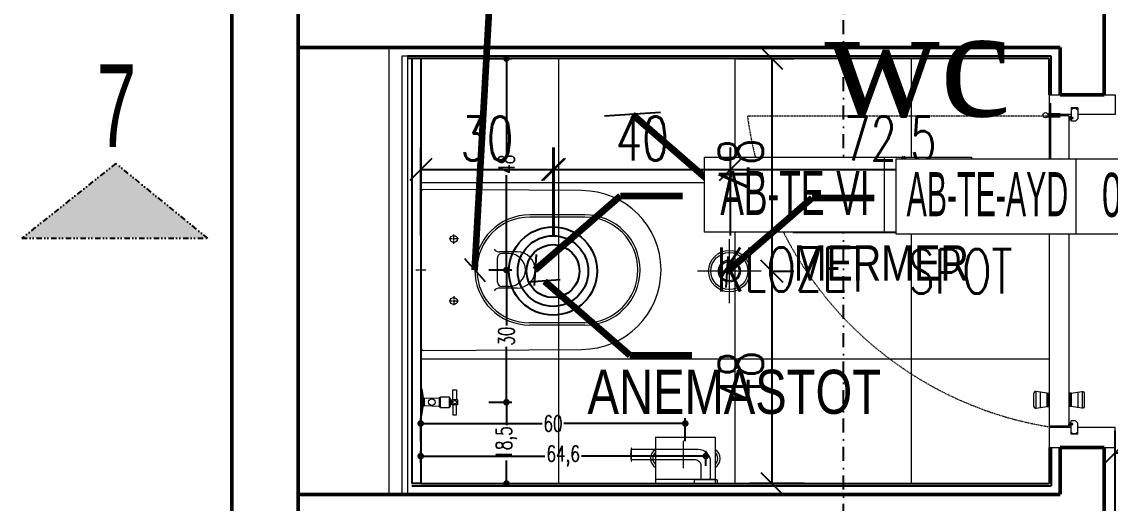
# Model space of a CAD drawing. Header units: millimetres. Extents: x 26282 to 30760, y 1404 to 4574.
# Drawn here: x 28034.7 to 28281.5, y 2041.2 to 2150.4 of the extents above; entities that cross this region are included whole.
import ezdxf
from ezdxf.enums import TextEntityAlignment as Align

# ---------------------------------------------------------------- set-up
doc = ezdxf.new("R2010")
doc.units = ezdxf.units.MM
doc.header["$LTSCALE"] = 0.25
doc.set_wipeout_variables(frame=1)
doc.header["$PDMODE"] = 3
for name, pattern in [('ACAD_ISO03W100', [30, 12, -18]), ('AM_DIN_G_W050', [13.75, 9.75, -1.5, 1, -1.5]), ('DASHDOT', [25.4, 12.7, -6.35, 0, -6.35]), ('DIVIDE', [1.25, 0.5, -0.25, 0, -0.25, 0, -0.25]), ('HIDDEN', [0.375, 0.25, -0.125])]:
    doc.linetypes.add(name, pattern=pattern)
for name, color, linetype, lineweight in [('AB-DUV', 4, 'Continuous', 50), ('AB-MERDarka', 8, 'ACAD_ISO03W100', 20), ('BB-OLCUic', 1, 'Continuous', 20), ('DIM-INT (3RDF)', 22, 'Continuous', 15), ('DUVAR', 22, 'Continuous', 50), ('GYPSIUM BOARD (3RDF)', 97, 'Continuous', 20), ('LIGHTING FIXTURE (3RDF)', 20, 'Continuous', 15), ('MERMER GOR (3RDF)', 123, 'Continuous', 13), ('METAL PROFILE (3RDF)', 251, 'Continuous', 18), ('MIDG0', 180, 'Continuous', 20), ('MIDG1', 181, 'Continuous', 20), ('MIDG4', 161, 'HIDDEN', 20), ('MISI0', 20, 'Continuous', 20), ('SANITARY (3RDF)', 153, 'Continuous', 20), ('SANITARY-ACCESSORIES(3RDF)', 2, 'Continuous', 9), ('SECTION LINE (3RDF)', 40, 'DIVIDE', 25), ('TEXT-LOC-CODE-CEILING(3RDF)', 125, 'Continuous', 15), ('TEXT-LOC-CODE-KEY(3RDF)', 125, 'Continuous', 15), ('WIPEOUT-KEY-2(3RDF)', 9, 'Continuous', 5)]:
    doc.layers.add(name, color=color, linetype=linetype, lineweight=lineweight)
for name, color, linetype in [('ACCESSORIES (3RDF)', 2, 'Continuous'), ('BOYA (3RDF)', 151, 'Continuous'), ('DIM_RCP (3RDF)', 1, 'Continuous'), ('ID-MLZKOT', 1, 'Continuous'), ('KOD DÖŞEME (3RDF)', 1, 'Continuous'), ('MECH_HAVALANDIRMA (3RDF)', 5, 'Continuous'), ('MERMER (3RDF)', 13, 'Continuous'), ('SIVA (3RDF)', 181, 'Continuous'), ('YAZI ZEMİN DÖŞEME (3RDF)', 62, 'Continuous')]:
    doc.layers.add(name, color=color, linetype=linetype)
doc.styles.add('1-1-dim100', font='swissc.ttf', dxfattribs={"width": 0.75, "height": 25})
doc.styles.add('dim', font='simplex.shx', dxfattribs={"width": 0.7})
doc.styles.add('DIMTEXT', font='simplex.shx', dxfattribs={"width": 0.7})
doc.styles.add('DR-ölçü', font='GOTHIC.TTF', dxfattribs={"width": 0.8})
doc.styles.add('K-20', font='simplex.shx', dxfattribs={"width": 0.7})
doc.styles.add('OLCU', font='ARIALN.TTF', dxfattribs={"width": 0.7})
doc.styles.get("Standard").update_dxf_attribs({"font": 'arial.ttf'})
doc.styles.add('STYLE1', font='cityb___.ttf', dxfattribs={"width": 0.7, "height": 3.75})
doc.styles.add('text2', font='arial.ttf', dxfattribs={"width": 0.8})
doc.dimstyles.new('(YP-ZC)D50', dxfattribs={"dimtxt": 10, "dimasz": 5, "dimexe": 5, "dimexo": 0, "dimgap": 2, "dimtad": 1, "dimdec": 1, "dimrnd": 0.5, "dimzin": 9, "dimdsep": 46, "dimtxsty": 'DIMTEXT', "dimblk": 'OBLIQUE', "dimcen": 0.09, "dimclrd": 256, "dimclre": 256, "dimclrt": 256, "dimadec": 0, "dimazin": 0, "dimtfac": 1, "dimtdec": 1, "dimtix": 1, "dimtmove": 2, "dimatfit": 3, "dimldrblk": 'OBLIQUE', "dimfxl": 15, "dimfxlon": 1, "dimtolj": 1, "dimtzin": 0, "dimlwd": -1, "dimlwe": -1, "dimarcsym": 0})
doc.dimstyles.new('1_20', dxfattribs={"dimtxt": 3.6, "dimasz": 1.5, "dimexe": 1.2, "dimexo": 4, "dimgap": 0.4, "dimtad": 0, "dimdec": 1, "dimzin": 11, "dimtxsty": 'dim', "dimblk": 'DOT', "dimcen": 0.6, "dimdle": 1.25, "dimclrt": 2, "dimadec": 0, "dimazin": 0, "dimtfac": 1.25, "dimtdec": 1, "dimtix": 1, "dimtofl": 0, "dimtmove": 1, "dimatfit": 3, "dimldrblk": 'DOT', "dimfxl": 4, "dimfxlon": 1, "dimtolj": 1, "dimtzin": 0, "dimarcsym": 0})
doc.dimstyles.new('STANDARD20', dxfattribs={"dimtxt": 4, "dimasz": 2.5, "dimexe": 2.5, "dimexo": 0.1, "dimgap": 1, "dimtad": 1, "dimdec": 1, "dimdsep": 46, "dimtxsty": 'K-20', "dimblk1": 'OBLIQUE', "dimblk2": 'OBLIQUE', "dimsah": 1, "dimcen": 4.5, "dimdle": 2.5, "dimclrt": 256, "dimadec": 0, "dimazin": 0, "dimtfac": 1, "dimtdec": 1, "dimtix": 1, "dimtmove": 2, "dimatfit": 3, "dimldrblk": 'OBLIQUE', "dimfxl": 1, "dimtolj": 1, "dimarcsym": 0})

# ---------------------------------------------------------------- blocks, each defined once
blk = doc.blocks.new('A$C7D3635DC')
at = {"linetype": 'Continuous', "lineweight": 0}
for p, q in [((-0.23, 3.01), (-0.51, 1.03)), ((-0.23, 3.01), (-0.23, -2.95)), ((0.04, 3.28), (0.04, -3.22)), ((-7.06, 0.43), (-6.76, 0.43)), ((-6.41, -1.22), (-6.41, 1.28)), ((-6.41, 1.28), (-4.41, 1.28)), ((-4.41, 1.28), (-4.41, -1.22)), ((-7.06, -0.37), (-6.76, -0.37)), ((-4.41, -1.22), (-6.41, -1.22)), ((-0.23, -2.95), (-0.51, -0.97))]:
    blk.add_line(p, q, dxfattribs=at)
for p, q in [((-6.76, 0.55), (-6.76, -0.48)), ((-6.69, 0.8), (-6.41, 1.28)), ((-4.21, 1.08), (-4.41, 1.28)), ((-4.21, 1.08), (-4.21, -1.02)), ((-4.21, 0.99), (-0.71, 0.88)), ((-6.69, -0.74), (-6.41, -1.22)), ((-4.21, -1.02), (-4.41, -1.22)), ((-4.21, -0.93), (-0.71, -0.82))]:
    blk.add_line(p, q)
at = {"linetype": 'Continuous', "lineweight": 0, "flags": 128}
for points in [[(-7.26, 0.63), (-7.26, 2.88), (-8.06, 2.88), (-8.06, 0.63)], [(-7.26, -0.57), (-7.26, -2.82), (-8.06, -2.82), (-8.06, -0.57)]]:
    blk.add_lwpolyline(points, dxfattribs=at)
at = {"linetype": 'Continuous', "lineweight": 0}
blk.add_lwpolyline([(-7.08, -0.57), (-8.24, -0.57, -0.414214), (-8.26, -0.55), (-8.26, 0.61, -0.414214), (-8.24, 0.63), (-7.08, 0.63, -0.414214), (-7.06, 0.61), (-7.06, -0.55, -0.414214)], format="xyb", close=True, dxfattribs=at)
blk.add_lwpolyline([(-0.51, 1.03), (-0.51, -0.97), (-0.71, -0.82), (-0.71, 0.88)], close=True, dxfattribs=at)
blk.add_circle((-7.66, 0.03), 0.4, dxfattribs=at)
at = {"ltscale": 0.5}
blk.add_circle((-2.46, 0.03), 0.75, dxfattribs=at)
at = {"linetype": 'Continuous', "lineweight": 0}
for centre, radius, start, end in [((0.04, 3.01), 0.271, 90, 180), ((-7.66, 0.03), 0.65, 157.3801, 202.6199), ((0.04, -2.95), 0.271, 180, 270)]:
    blk.add_arc(centre, radius, start, end, dxfattribs=at)
for centre, start, end in [((-6.26, 0.55), 149.6579, 180), ((-6.26, -0.48), 180, 210.3421)]:
    blk.add_arc(centre, 0.5, start, end)
blk = doc.blocks.new('A$C6489152C')
at = {"layer": 'BB-OLCUic'}
blk.add_line((15.61, 70.8), (16.61, 70.8), dxfattribs=at)
at = {"layer": 'MIDG0'}
for p, q in [((0, 85.9), (4.5, 85.9)), ((0, 70.9), (0, 85.9)), ((4.5, 85.9), (4.5, 77.4)), ((3, 77.4), (3, 75.9)), ((3, 77.4), (4.5, 77.4)), ((3.5, 77.4), (3.1, 77)), ((3.1, 77), (3.1, 76.3)), ((4.5, 77.4), (5.5, 77.4)), ((6, 76.9), (5.5, 77.4)), ((6, 76.9), (6, 75.9)), ((3, 75.9), (5.18, 75.9)), ((3.5, 75.9), (3.1, 76.3)), ((4.5, 75.9), (4.5, 70.9)), ((4.8, 75.4), (75.2, 75.4)), ((4.8, 75.4), (4.8, 70.9)), ((5.18, 75.9), (5.18, 76.3)), ((5.18, 76.3), (5.42, 76.3)), ((5.42, 75.9), (5.42, 76.3)), ((5.42, 75.9), (6, 75.9)), ((4.25, 70.55), (4.25, 73.39)), ((5.05, 70.55), (5.05, 73.39)), ((0, 70.9), (4.5, 70.9)), ((4.8, 70.9), (75.2, 70.9))]:
    blk.add_line(p, q, dxfattribs=at)
for points in [[(75.5, 85.9), (75.5, 77.4)], [(75.5, 70.9), (80, 70.9), (80, 85.9), (75.5, 85.9)], [(74, 76.9), (74.5, 77.4)], [(74, 76.9), (74, 75.9)], [(75.5, 77.4), (74.5, 77.4)], [(77, 77.4), (75.5, 77.4)], [(76.5, 77.4), (76.9, 77)], [(76.9, 77), (76.9, 76.3)], [(77, 77.4), (77, 75.9)], [(74.58, 75.9), (74, 75.9)], [(74.82, 76.3), (74.58, 76.3)], [(74.58, 75.9), (74.58, 76.3)], [(74.82, 75.9), (74.82, 76.3)], [(77, 75.9), (74.82, 75.9)], [(75.2, 75.4), (75.2, 70.9)], [(75.5, 75.9), (75.5, 70.9)], [(76.5, 75.9), (76.9, 76.3)]]:
    blk.add_lwpolyline(points, dxfattribs=at)
blk.add_circle((4.65, 70.1), 0.6, dxfattribs=at)
at = {"layer": 'MIDG1'}
for p, q in [((67.29, 78.4), (71.11, 78.4)), ((67.45, 77.4), (70.95, 77.4)), ((67.29, 67.9), (71.11, 67.9)), ((67.45, 68.9), (70.95, 68.9))]:
    blk.add_line(p, q, dxfattribs=at)
for points in [[(67.7, 75.9), (67.3, 78.32, -0.463455), (67.79, 78.9), (70.61, 78.9, -0.463455), (71.1, 78.32), (70.7, 75.9)], [(67.7, 70.4), (67.3, 67.98, 0.463455), (67.79, 67.4), (70.61, 67.4, 0.463455), (71.1, 67.98), (70.7, 70.4)]]:
    blk.add_lwpolyline(points, format="xyb", dxfattribs=at)
for points in [[(67.7, 75.92), (67.7, 75.4)], [(67.7, 75.9), (70.7, 75.9)], [(67.7, 75.65), (70.7, 75.65)], [(70.7, 75.9), (70.7, 75.4)], [(67.7, 70.38), (67.7, 70.9)], [(67.7, 70.65), (70.7, 70.65)], [(67.7, 70.4), (70.7, 70.4)], [(70.7, 70.4), (70.7, 70.9)]]:
    blk.add_lwpolyline(points, dxfattribs=at)
at = {"layer": 'MIDG4'}
blk.add_line((4.9, 70.9), (4.9, 2.5), dxfattribs=at)
blk.add_arc((-6.04, 84.2), 82.43, 277.632, 350.7169, dxfattribs=at)
at = {"layer": 'MISI0', "lineweight": 0}
for points in [[(74.58, 75.9, 0.196443), (74.35, 75.8, 0.427853), (74.38, 75.5, 0.173513), (74.7, 75.4)], [(74.58, 75.8, 0.194629), (74.43, 75.73, 0.419329), (74.44, 75.58, 0.172147), (74.7, 75.5, 0.172147)], [(74.82, 75.9, -0.196443), (75.05, 75.8, -0.427853), (75.02, 75.5, -0.173513), (74.7, 75.4)], [(74.82, 75.8, -0.194629), (74.97, 75.73, -0.419329), (74.96, 75.58, -0.172147), (74.7, 75.5, -0.172147)]]:
    blk.add_lwpolyline(points, format="xyb", dxfattribs=at)
for centre, radius, start, end in [((5.11, 75.66), 0.207, 138.2426, 230.8978), ((5.19, 75.57), 0.328, 92.087, 136.5424), ((5.28, 75.9), 0.501, 233.0943, 272.4685), ((5.11, 75.66), 0.107, 138.981, 229.9797), ((5.19, 75.57), 0.228, 92.087, 136.142), ((5.28, 75.9), 0.401, 233.3982, 272.4685), ((5.31, 76.17), 0.126, 93.2014, 210.494), ((5.08, 76.01), 0.15, 310.3538, 39.634), ((5.19, 75.96), 0.161, 268.7431, 314.5014), ((5.29, 76.17), 0.126, 329.506, 86.7986), ((5.41, 75.96), 0.161, 225.4986, 271.2569), ((5.32, 75.9), 0.401, 267.5315, 306.6018), ((5.32, 75.9), 0.501, 267.5315, 306.9057), ((5.52, 76.01), 0.15, 140.366, 229.6462), ((5.41, 75.57), 0.328, 43.4576, 87.913), ((5.41, 75.57), 0.228, 43.858, 87.913), ((5.49, 75.66), 0.107, 310.0203, 41.019), ((5.49, 75.66), 0.207, 309.1022, 41.7574), ((74.71, 76.17), 0.126, 93.2014, 210.494), ((74.48, 76.01), 0.15, 310.3538, 39.634), ((74.59, 75.96), 0.161, 268.7431, 314.5014), ((74.69, 76.17), 0.126, 329.506, 86.7986), ((74.81, 75.96), 0.161, 225.4986, 271.2569), ((74.92, 76.01), 0.15, 140.366, 229.6462)]:
    blk.add_arc(centre, radius, start, end, dxfattribs=at)
blk = doc.blocks.new('A$C617922C0')
for p, q in [((252.5, 307.5), (377.5, 307.5)), ((252.5, 302.5), (379.4, 302.5)), ((406.6, 223.5), (446, 223.5)), ((424.9, 219.8), (440.7, 219.8)), ((450.7, 209.8), (450.7, 155.2)), ((406.6, 141.5), (446, 141.5)), ((424.9, 145.2), (440.7, 145.2)), ((252.5, 62.5), (377.5, 62.5)), ((252.5, 57.5), (377.5, 57.5))]:
    blk.add_line(p, q)
at = {"color": 4, "linetype": 'AM_DIN_G_W050', "ltscale": 2}
for p, q in [((539.7, 252.9), (560.2, 252.9)), ((550, 242), (550, 263)), ((635.8, 182.5), (611.6, 182.5)), ((539.7, 112.1), (560.2, 112.1)), ((550, 123), (550, 102))]:
    blk.add_line(p, q, dxfattribs=at)
blk.add_lwpolyline([(625, 358, 0.417563), (617.9, 365), (260, 362.5, 1), (260, 2.5), (618, 0, 0.413735), (625, 7)], format="xyb", close=True)
for centre in [(550, 252.9), (550, 112.1)]:
    blk.add_circle(centre, 8)
for centre, radius, start, end in [((252.5, 182.5), 125, 90, 270), ((252.5, 182.5), 120, 90, 270), ((377.5, 182.5), 125, 270, 90), ((377.5, 182.5), 120, 270, 90), ((406.6, 182.5), 41, 90, 270), ((446.6, 238.7), 15.2, 267.834, 323.1232), ((424.9, 182.5), 37.3, 90, 270), ((440.7, 209.8), 10, 0, 90), ((440.7, 155.2), 10, 270, 0), ((446.6, 126.3), 15.2, 36.8768, 92.166)]:
    blk.add_arc(centre, radius, start, end)
blk = doc.blocks.new('ph 03')
for points in [[(-94781.6, -28253.3), (-94781.6, -28148.3)], [(-94646.6, -28148.3), (-94781.6, -28148.3)], [(-94646.6, -28158.3), (-94781.6, -28158.3)], [(-94646.6, -28253.3), (-94646.6, -28148.3)], [(-94646.6, -28253.3), (-94781.6, -28253.3)]]:
    blk.add_lwpolyline(points)
at = {"linetype": 'Continuous', "lineweight": 0}
for centre, radius, start, end in [((-94769.7, -28205.4), 23.6, 120.2427, 239.7573), ((-94658.5, -28205.4), 23.6, 300.2561, 59.7439), ((-94769.7, -28205.4), 18.2, 130.8416, 229.1584), ((-94658.5, -28205.4), 18.2, 310.8615, 49.1385)]:
    blk.add_arc(centre, radius, start, end, dxfattribs=at)
blk = doc.blocks.new('sph 03')
for points in [[(-94773.5, -27740.5), (-94631.3, -27740.5, 0.414214), (-94616.3, -27725.5), (-94616.3, -27693.8)], [(-94594.2, -27693.8), (-94594.2, -27734.6, -0.414214), (-94622.2, -27762.6), (-94773.5, -27762.6)], [(-94773.5, -27736.2), (-94773.5, -27766.1), (-94774.7, -27766.1, -0.070875), (-94774.7, -27736.2), (-94773.5, -27736.2)]]:
    blk.add_lwpolyline(points, format="xyb")
for points in [[(-94579.2, -27685.4), (-94631.2, -27685.4)], [(-94631.2, -27693.8), (-94631.2, -27685.4)], [(-94579.2, -27693.8), (-94631.2, -27693.8)], [(-94579.2, -27693.8), (-94579.2, -27685.4)]]:
    blk.add_lwpolyline(points)
blk.add_lwpolyline([(-94656.4, -27721.4), (-94655.4, -27721.4), (-94655.4, -27781.5), (-94656.4, -27781.5)], close=True)
blk = doc.blocks.new('A$C3B473FF6')
at = {"layer": 'SANITARY-ACCESSORIES(3RDF)', "rotation": 180}
for name, p, xscale, yscale, zscale in [('ph 03', (-9459.11, -2814.83, 0), 0.1000000000000618, 0.1000000000000618, 0.1000000000000618), ('sph 03', (9477.47, -2768.54, 0), -0.1000000000000619, 0.1000000000000619, 0.1000000000000619)]:
    blk.add_blockref(name, p, dxfattribs=dict(at, xscale=xscale, yscale=yscale, zscale=zscale))
blk = doc.blocks.new('_Dot')
at = {"color": 0, "linetype": 'ByBlock', "lineweight": -2}
blk.add_line((-0.5, 0), (-1, 0), dxfattribs=at)
at = {"color": 0, "linetype": 'ByBlock', "const_width": 0.5}
blk.add_lwpolyline([(-0.25, 0, 1), (0.25, 0, 1)], format="xyb", close=True, dxfattribs=at)
blk = doc.blocks.new('*D178')
at = {"layer": 'Defpoints', "color": 0, "ltscale": 0.25, "transparency": 16777216}
for p in [(28125.17, 2064.13), (28125.17, 2045.68), (28144.6, 2045.68)]:
    blk.add_point(p, dxfattribs=at)
at = {"layer": 'DIM-INT (3RDF)', "color": 0, "lineweight": -2, "ltscale": 0.25, "transparency": 16777216}
for p, q in [((28140.6, 2064.13), (28145.8, 2064.13)), ((28144.6, 2062.63), (28144.6, 2058.9)), ((28144.6, 2047.18), (28144.6, 2050.9)), ((28140.6, 2045.68), (28145.8, 2045.68))]:
    blk.add_line(p, q, dxfattribs=at)
at = {"layer": 'DIM-INT (3RDF)', "color": 0, "lineweight": -2, "ltscale": 0.25, "transparency": 16777216, "xscale": 1.5, "yscale": 1.5, "zscale": 1.5}
for p, rotation in [((28144.6, 2064.13), 90), ((28144.6, 2045.68), 270)]:
    blk.add_blockref('_Dot', p, dxfattribs=dict(at, rotation=rotation))
at = {"layer": 'DIM-INT (3RDF)', "color": 2, "ltscale": 0.25, "transparency": 16777216, "insert": (28144.6, 2054.9), "char_height": 3.6, "attachment_point": 5, "rotation": 90, "style": 'dim'}
blk.add_mtext('\\A1;18,5', dxfattribs=at)
blk = doc.blocks.new('*D179')
at = {"layer": 'Defpoints', "color": 0, "ltscale": 0.25, "transparency": 16777216}
for p in [(28125.17, 2094.13), (28144.6, 2094.13), (28135.82, 2064.13)]:
    blk.add_point(p, dxfattribs=at)
at = {"layer": 'DIM-INT (3RDF)', "color": 0, "lineweight": -2, "ltscale": 0.25, "transparency": 16777216}
for p, q in [((28140.6, 2094.13), (28145.8, 2094.13)), ((28144.6, 2092.63), (28144.6, 2081.57)), ((28144.6, 2065.63), (28144.6, 2076.69)), ((28140.6, 2064.13), (28145.8, 2064.13))]:
    blk.add_line(p, q, dxfattribs=at)
at = {"layer": 'DIM-INT (3RDF)', "color": 0, "lineweight": -2, "ltscale": 0.25, "transparency": 16777216, "xscale": 1.5, "yscale": 1.5, "zscale": 1.5}
for p, rotation in [((28144.6, 2094.13), 90), ((28144.6, 2064.13), 270)]:
    blk.add_blockref('_Dot', p, dxfattribs=dict(at, rotation=rotation))
at = {"layer": 'DIM-INT (3RDF)', "color": 2, "ltscale": 0.25, "transparency": 16777216, "insert": (28144.6, 2079.13), "char_height": 3.6, "attachment_point": 5, "rotation": 90, "style": 'dim'}
blk.add_mtext('\\A1;30', dxfattribs=at)
blk = doc.blocks.new('*D180')
at = {"layer": 'Defpoints', "color": 0, "ltscale": 0.25, "transparency": 16777216}
for p in [(28125.17, 2142.09), (28144.6, 2142.09), (28125.17, 2094.13)]:
    blk.add_point(p, dxfattribs=at)
at = {"layer": 'DIM-INT (3RDF)', "color": 0, "lineweight": -2, "ltscale": 0.25, "transparency": 16777216}
for p, q in [((28140.6, 2142.09), (28145.8, 2142.09)), ((28144.6, 2140.59), (28144.6, 2120.55)), ((28144.6, 2095.63), (28144.6, 2115.67)), ((28140.6, 2094.13), (28145.8, 2094.13))]:
    blk.add_line(p, q, dxfattribs=at)
at = {"layer": 'DIM-INT (3RDF)', "color": 0, "lineweight": -2, "ltscale": 0.25, "transparency": 16777216, "xscale": 1.5, "yscale": 1.5, "zscale": 1.5}
for p, rotation in [((28144.6, 2142.09), 90), ((28144.6, 2094.13), 270)]:
    blk.add_blockref('_Dot', p, dxfattribs=dict(at, rotation=rotation))
at = {"layer": 'DIM-INT (3RDF)', "color": 2, "ltscale": 0.25, "transparency": 16777216, "insert": (28144.6, 2118.11), "char_height": 3.6, "attachment_point": 5, "rotation": 90, "style": 'dim'}
blk.add_mtext('\\A1;48', dxfattribs=at)
blk = doc.blocks.new('*D181')
at = {"layer": 'Defpoints', "color": 0, "ltscale": 0.25, "transparency": 16777216}
for p in [(28185.17, 2059.31), (28185.17, 2046.67), (28125.17, 2045.68)]:
    blk.add_point(p, dxfattribs=at)
at = {"layer": 'DIM-INT (3RDF)', "color": 0, "lineweight": -2, "ltscale": 0.25, "transparency": 16777216}
for p, q in [((28125.17, 2055.31), (28125.17, 2060.51)), ((28126.67, 2059.31), (28152.73, 2059.31)), ((28183.67, 2059.31), (28157.61, 2059.31)), ((28185.17, 2055.31), (28185.17, 2060.51))]:
    blk.add_line(p, q, dxfattribs=at)
at = {"layer": 'DIM-INT (3RDF)', "color": 0, "lineweight": -2, "ltscale": 0.25, "transparency": 16777216, "xscale": 1.5, "yscale": 1.5, "zscale": 1.5, "rotation": 180}
blk.add_blockref('_Dot', (28125.17, 2059.31), dxfattribs=at)
at = {"layer": 'DIM-INT (3RDF)', "color": 0, "lineweight": -2, "ltscale": 0.25, "transparency": 16777216, "xscale": 1.5, "yscale": 1.5, "zscale": 1.5}
blk.add_blockref('_Dot', (28185.17, 2059.31), dxfattribs=at)
at = {"layer": 'DIM-INT (3RDF)', "color": 2, "ltscale": 0.25, "transparency": 16777216, "insert": (28155.17, 2059.31), "char_height": 3.6, "attachment_point": 5, "style": 'dim'}
blk.add_mtext('\\A1;60', dxfattribs=at)
blk = doc.blocks.new('*D182')
at = {"layer": 'Defpoints', "color": 0, "ltscale": 0.25, "transparency": 16777216}
for p in [(28125.17, 2051.92), (28125.17, 2046.3), (28189.82, 2045.68)]:
    blk.add_point(p, dxfattribs=at)
at = {"layer": 'DIM-INT (3RDF)', "color": 0, "lineweight": -2, "ltscale": 0.25, "transparency": 16777216}
for p, q in [((28125.17, 2050.3), (28125.17, 2053.12)), ((28126.67, 2051.92), (28153.31, 2051.92)), ((28188.32, 2051.92), (28161.67, 2051.92)), ((28189.82, 2049.68), (28189.82, 2053.12))]:
    blk.add_line(p, q, dxfattribs=at)
at = {"layer": 'DIM-INT (3RDF)', "color": 0, "lineweight": -2, "ltscale": 0.25, "transparency": 16777216, "xscale": 1.5, "yscale": 1.5, "zscale": 1.5, "rotation": 180}
blk.add_blockref('_Dot', (28125.17, 2051.92), dxfattribs=at)
at = {"layer": 'DIM-INT (3RDF)', "color": 0, "lineweight": -2, "ltscale": 0.25, "transparency": 16777216, "xscale": 1.5, "yscale": 1.5, "zscale": 1.5}
blk.add_blockref('_Dot', (28189.82, 2051.92), dxfattribs=at)
at = {"layer": 'DIM-INT (3RDF)', "color": 2, "ltscale": 0.25, "transparency": 16777216, "insert": (28157.49, 2051.92), "char_height": 3.6, "attachment_point": 5, "style": 'dim'}
blk.add_mtext('\\A1;64,6', dxfattribs=at)
blk = doc.blocks.new('A$C5C8959E4')
at = {"layer": 'SECTION LINE (3RDF)', "ltscale": 25}
h = blk.add_hatch(color=256, dxfattribs=at)
h.dxf.hatch_style = 1
h.paths.add_polyline_path([(31.21, 0), (27.21, 26.62), (0, 28.41)])
at = {"layer": 'SECTION LINE (3RDF)', "ltscale": 10}
blk.add_lwpolyline([(31.21, 0), (27.21, 26.62), (0, 28.41)], close=True, dxfattribs=at)
blk = doc.blocks.new('_Oblique')
at = {"color": 0, "linetype": 'ByBlock', "lineweight": -2}
blk.add_line((-0.5, -0.5), (0.5, 0.5), dxfattribs=at)
blk = doc.blocks.new('MOBKOT')
at = {"layer": 'ID-MLZKOT'}
blk.add_line((-16.25, 8), (-16.25, 0), dxfattribs=at)
blk.add_lwpolyline([(-23.47, 8), (2.15, 8), (2.15, 0), (-23.47, 0)], close=True, dxfattribs=at)
at = {"layer": 'ID-MLZKOT', "style": 'STYLE1', "width": 0.7}
for tag, p in [('NO', (-16.13, 3.68)), ('MO-01', (-5.57, 3.68))]:
    blk.add_attdef(tag, text='', height=3.75, dxfattribs=at).set_placement(p, align=Align.MIDDLE)
blk = doc.blocks.new('A$C69A50632')
at = {"layer": 'TEXT-LOC-CODE-CEILING(3RDF)'}
blk.add_line((54.94, 0, 0), (54.94, 17.08, 0), dxfattribs=at)
at = {"layer": 'TEXT-LOC-CODE-CEILING(3RDF)', "elevation": 0}
blk.add_lwpolyline([(74.73, 0), (14.11, 0), (14.11, 17.08), (74.73, 17.08)], close=True, dxfattribs=at)
at = {"layer": 'TEXT-LOC-CODE-CEILING(3RDF)', "style": 'STYLE1', "width": 0.7}
for tag, p in [('MO-01', (24.87, 20.78, 0)), ('NO', (75.98, 20.78, 0))]:
    blk.add_attdef(tag, text='', height=16, rotation=180, dxfattribs=at).set_placement(p, align=Align.MIDDLE)
blk = doc.blocks.new('A$C54477861')
at = {"layer": 'LIGHTING FIXTURE (3RDF)', "color": 5, "ltscale": 0.25}
for p, q in [((7.24, 0), (7.24, 14.48)), ((14.48, 7.24), (0, 7.24))]:
    blk.add_line(p, q, dxfattribs=at)
at = {"layer": 'LIGHTING FIXTURE (3RDF)', "color": 2, "ltscale": 0.25}
for radius in [4.7, 4.2, 2.5, 2.2, 0.6]:
    blk.add_circle((7.24, 7.24), radius, dxfattribs=at)
blk = doc.blocks.new('anemostat')
for radius in [10, 8, 6]:
    blk.add_circle((0, 0), radius)
blk = doc.blocks.new('*D205')
at = {"layer": 'Defpoints', "color": 0, "ltscale": 0.25, "transparency": 16777216}
for p in [(28155.17, 2116.93), (28125.17, 2093.88), (28155.17, 2093.88)]:
    blk.add_point(p, dxfattribs=at)
at = {"layer": 'DIM_RCP (3RDF)', "ltscale": 0.25, "transparency": 16777216}
for p, q in [((28125.17, 2101.93), (28125.17, 2121.93)), ((28155.17, 2101.93), (28155.17, 2121.93)), ((28125.17, 2116.93), (28155.17, 2116.93))]:
    blk.add_line(p, q, dxfattribs=at)
at = {"layer": 'DIM_RCP (3RDF)', "ltscale": 0.25, "transparency": 16777216, "xscale": 5, "yscale": 5, "zscale": 5, "rotation": 180}
blk.add_blockref('_Oblique', (28125.17, 2116.93), dxfattribs=at)
at = {"layer": 'DIM_RCP (3RDF)', "ltscale": 0.25, "transparency": 16777216, "xscale": 5, "yscale": 5, "zscale": 5}
blk.add_blockref('_Oblique', (28155.17, 2116.93), dxfattribs=at)
at = {"layer": 'DIM_RCP (3RDF)', "ltscale": 0.25, "transparency": 16777216, "insert": (28140.17, 2123.93), "char_height": 10, "attachment_point": 5, "style": 'DIMTEXT'}
blk.add_mtext('\\A1;30', dxfattribs=at)
blk = doc.blocks.new('*D196')
at = {"layer": 'Defpoints', "color": 0, "ltscale": 0.25, "transparency": 16777216}
for p in [(28195.42, 2116.93), (28195.42, 2101.12), (28155.42, 2093.88)]:
    blk.add_point(p, dxfattribs=at)
at = {"layer": 'DIM_RCP (3RDF)', "ltscale": 0.25, "transparency": 16777216}
for p, q in [((28155.42, 2101.93), (28155.42, 2121.93)), ((28195.42, 2101.93), (28195.42, 2121.93)), ((28155.42, 2116.93), (28195.42, 2116.93))]:
    blk.add_line(p, q, dxfattribs=at)
at = {"layer": 'DIM_RCP (3RDF)', "ltscale": 0.25, "transparency": 16777216, "xscale": 5, "yscale": 5, "zscale": 5, "rotation": 180}
blk.add_blockref('_Oblique', (28155.42, 2116.93), dxfattribs=at)
at = {"layer": 'DIM_RCP (3RDF)', "ltscale": 0.25, "transparency": 16777216, "xscale": 5, "yscale": 5, "zscale": 5}
blk.add_blockref('_Oblique', (28195.42, 2116.93), dxfattribs=at)
at = {"layer": 'DIM_RCP (3RDF)', "ltscale": 0.25, "transparency": 16777216, "insert": (28175.42, 2123.93), "char_height": 10, "attachment_point": 5, "style": 'DIMTEXT'}
blk.add_mtext('\\A1;40', dxfattribs=at)
blk = doc.blocks.new('*D197')
at = {"layer": 'Defpoints', "color": 0, "ltscale": 0.25, "transparency": 16777216}
for p in [(28267.92, 2133.88), (28267.92, 2116.93), (28195.42, 2101.12)]:
    blk.add_point(p, dxfattribs=at)
at = {"layer": 'DIM_RCP (3RDF)', "ltscale": 0.25, "transparency": 16777216}
for p, q in [((28267.92, 2131.93), (28267.92, 2111.93)), ((28195.42, 2101.93), (28195.42, 2121.93)), ((28195.42, 2116.93), (28267.92, 2116.93))]:
    blk.add_line(p, q, dxfattribs=at)
at = {"layer": 'DIM_RCP (3RDF)', "ltscale": 0.25, "transparency": 16777216, "xscale": 5, "yscale": 5, "zscale": 5, "rotation": 180}
blk.add_blockref('_Oblique', (28195.42, 2116.93), dxfattribs=at)
at = {"layer": 'DIM_RCP (3RDF)', "ltscale": 0.25, "transparency": 16777216, "xscale": 5, "yscale": 5, "zscale": 5}
blk.add_blockref('_Oblique', (28267.92, 2116.93), dxfattribs=at)
at = {"layer": 'DIM_RCP (3RDF)', "ltscale": 0.25, "transparency": 16777216, "insert": (28231.67, 2123.93), "char_height": 10, "attachment_point": 5, "style": 'DIMTEXT'}
blk.add_mtext('\\A1;72.5', dxfattribs=at)
blk = doc.blocks.new('*D198')
at = {"layer": 'Defpoints', "color": 0, "ltscale": 0.25, "transparency": 16777216}
for p in [(28196.85, 2142.09), (28204.48, 2093.88), (28204.78, 2093.88)]:
    blk.add_point(p, dxfattribs=at)
at = {"layer": 'DIM_RCP (3RDF)', "ltscale": 0.25, "transparency": 16777216}
for p, q in [((28196.85, 2142.09), (28209.78, 2142.09)), ((28204.78, 2142.09), (28204.78, 2093.88)), ((28204.48, 2093.88), (28209.78, 2093.88))]:
    blk.add_line(p, q, dxfattribs=at)
at = {"layer": 'DIM_RCP (3RDF)', "ltscale": 0.25, "transparency": 16777216, "xscale": 5, "yscale": 5, "zscale": 5}
for p, rotation in [((28204.78, 2142.09), 90), ((28204.78, 2093.88), 270)]:
    blk.add_blockref('_Oblique', p, dxfattribs=dict(at, rotation=rotation))
at = {"layer": 'DIM_RCP (3RDF)', "ltscale": 0.25, "transparency": 16777216, "insert": (28197.78, 2117.98), "char_height": 10, "attachment_point": 5, "rotation": 90, "style": 'DIMTEXT'}
blk.add_mtext('\\A1;48', dxfattribs=at)
blk = doc.blocks.new('*D199')
at = {"layer": 'Defpoints', "color": 0, "ltscale": 0.25, "transparency": 16777216}
for p in [(28204.48, 2093.88), (28204.78, 2045.68), (28212.22, 2045.68)]:
    blk.add_point(p, dxfattribs=at)
at = {"layer": 'DIM_RCP (3RDF)', "ltscale": 0.25, "transparency": 16777216}
for p, q in [((28204.48, 2093.88), (28209.78, 2093.88)), ((28204.78, 2093.88), (28204.78, 2045.68)), ((28212.22, 2045.68), (28199.78, 2045.68))]:
    blk.add_line(p, q, dxfattribs=at)
at = {"layer": 'DIM_RCP (3RDF)', "ltscale": 0.25, "transparency": 16777216, "xscale": 5, "yscale": 5, "zscale": 5}
for p, rotation in [((28204.78, 2093.88), 90), ((28204.78, 2045.68), 270)]:
    blk.add_blockref('_Oblique', p, dxfattribs=dict(at, rotation=rotation))
at = {"layer": 'DIM_RCP (3RDF)', "ltscale": 0.25, "transparency": 16777216, "insert": (28197.78, 2069.78), "char_height": 10, "attachment_point": 5, "rotation": 90, "style": 'DIMTEXT'}
blk.add_mtext('\\A1;48', dxfattribs=at)
blk = doc.blocks.new('*D209')
at = {"layer": 'Defpoints', "color": 0, "ltscale": 0.25, "transparency": 16777216}
for p in [(28367.34, 2052.64), (28367.34, 2030.96), (28282.67, 2016.96)]:
    blk.add_point(p, dxfattribs=at)
at = {"layer": 'DIM_RCP (3RDF)', "ltscale": 0.25, "transparency": 16777216}
for p, q in [((28282.67, 2037.64), (28282.67, 2057.64)), ((28367.34, 2037.64), (28367.34, 2057.64)), ((28282.67, 2052.64), (28367.34, 2052.64))]:
    blk.add_line(p, q, dxfattribs=at)
at = {"layer": 'DIM_RCP (3RDF)', "ltscale": 0.25, "transparency": 16777216, "xscale": 5, "yscale": 5, "zscale": 5, "rotation": 180}
blk.add_blockref('_Oblique', (28282.67, 2052.64), dxfattribs=at)
at = {"layer": 'DIM_RCP (3RDF)', "ltscale": 0.25, "transparency": 16777216, "xscale": 5, "yscale": 5, "zscale": 5}
blk.add_blockref('_Oblique', (28367.34, 2052.64), dxfattribs=at)
at = {"layer": 'DIM_RCP (3RDF)', "ltscale": 0.25, "transparency": 16777216, "insert": (28325, 2059.64), "char_height": 10, "attachment_point": 5, "style": 'DIMTEXT'}
blk.add_mtext('\\A1;85', dxfattribs=at)

msp = doc.modelspace()

# ---------------------------------------------------------------- hatches: boundary and pattern name
at = {"ltscale": 0.25}
h = msp.add_hatch(dxfattribs=at)
h.set_pattern_fill('ANGLE', color=256)
h.set_pattern_definition([(0, (0.006, -3042.232), (0, 6.985), [5.08, -1.905]), (90, (0.006, -3042.232), (-6.985, 4e-16), [5.08, -1.905])])
h.paths.add_polyline_path([(28196.427, 2039.285), (28179.626, 2039.285, -0.436331), (28161.677, 2019.938), (28156.427, 2019.901), (28156.427, 2017.938), (28196.427, 2017.938)])
h.paths.add_polyline_path([(28174.351, 2039.285), (28148.667, 2039.285, -0.5271532), (28145.19, 2034.209), (28143.605, 2034.209, -0.4142136), (28142.605, 2035.209), (28142.605, 2039.285), (28141.359, 2039.285), (28141.37, 2029.524, 0.2011435), (28149.928, 2025.938), (28162.427, 2025.938, 0.4475677)])
h.paths.add_polyline_path([(28179.626, 2039.285), (28174.854, 2039.285, -0.4462124), (28162.427, 2025.438), (28149.927, 2025.438, -0.1907311), (28141.371, 2028.825), (28141.381, 2019.796), (28161.677, 2019.938, 0.436331)])
h.paths.add_polyline_path([(28156.427, 2019.901), (28141.381, 2019.796), (28141.383, 2017.938), (28156.427, 2017.938)])
h.paths.add_polyline_path([(28156.427, 2017.938), (28141.383, 2017.938), (28141.414, 1989.424), (28156.427, 1989.424)])
h.paths.add_polyline_path([(28196.427, 2017.938), (28156.427, 2017.938), (28156.427, 1989.424), (28178.427, 1989.424), (28178.427, 1993.1, -0.242879), (28177.265, 1994.928), (28172.998, 1994.928), (28172.998, 1994.501), (28172.877, 1994.501, -0.0708751), (28172.877, 1997.495), (28172.998, 1997.495), (28172.998, 1997.139), (28178.362, 1997.139, -0.0080247), (28178.427, 1997.178), (28178.427, 1999.922), (28191.927, 1999.922), (28191.927, 1997.178, -0.5745296), (28191.927, 1993.1), (28191.927, 1990.261), (28192.418, 1990.261), (28192.418, 1989.424), (28196.427, 1989.424)])
h.paths.add_polyline_path([(28236.427, 2014.938, -0.0160459), (28232.07, 2017.938), (28196.427, 2017.938), (28196.427, 1989.424), (28236.427, 1989.424)])
h.paths.add_polyline_path([(28191.927, 1999.922), (28178.427, 1999.922), (28178.427, 1997.139), (28184.706, 1997.139), (28184.706, 1999.029), (28184.806, 1999.029), (28184.806, 1997.139), (28188.128, 1997.139, -0.4142136), (28190.928, 1994.339), (28190.928, 1990.423), (28191.927, 1990.423)], flags=17)
h.paths.add_polyline_path([(28184.706, 1997.139), (28178.427, 1997.139), (28178.427, 1994.928), (28184.706, 1994.928)], flags=16)
h.paths.add_polyline_path([(28236.427, 2039.285), (28211.917, 2039.285, 0.0897589), (28232.07, 2017.938), (28236.427, 2017.938)], flags=16)
h.paths.add_polyline_path([(28240.359, 2039.285), (28236.427, 2039.285), (28236.427, 2017.938), (28240.359, 2017.938)], flags=16)
h.paths.add_polyline_path([(28240.359, 2017.938), (28236.427, 2017.938), (28236.427, 2014.938, 0.0139355), (28240.359, 2012.564)], flags=16)
h.paths.add_polyline_path([(28240.359, 2012.564, -0.0139355), (28236.427, 2014.938), (28236.427, 1989.424), (28240.359, 1989.424)])
h.paths.add_polyline_path([(28240.359, 1987.674), (28141.416, 1987.674), (28141.418, 1985.705), (28164.394, 1984.674), (28240.359, 1984.674)])
h.paths.add_polyline_path([(28240.359, 1984.674), (28164.394, 1984.674), (28240.359, 1981.268)])
h.paths.add_polyline_path([(28148.667, 2039.285), (28142.605, 2039.285), (28142.605, 2035.209, 0.4142136), (28143.605, 2034.209), (28145.19, 2034.209, 0.5271532)], flags=17)
h.paths.add_polyline_path([(28188.717, 1993.428, 0.4142136), (28187.217, 1994.928), (28184.806, 1994.928), (28184.806, 1993.024), (28184.706, 1993.024), (28184.706, 1994.928), (28178.427, 1994.928), (28178.427, 1990.423), (28188.717, 1990.423)], flags=16)
h.paths.add_polyline_path([(28187.226, 1990.261), (28188.717, 1990.261), (28188.717, 1990.423), (28178.427, 1990.423), (28178.427, 1989.424), (28187.226, 1989.424)], flags=17)
h.paths.add_polyline_path([(28191.927, 1990.261), (28187.226, 1990.261), (28187.226, 1989.425), (28191.927, 1989.425)], flags=17)
h.paths.add_polyline_path([(28190.928, 1990.423), (28188.717, 1990.423), (28188.717, 1990.261), (28190.928, 1990.261)], flags=17)
h.paths.add_polyline_path([(28191.927, 1997.178), (28191.927, 1996.514, -0.4573963), (28191.927, 1993.764), (28191.927, 1993.1, 0.5745296)], flags=17)
h.paths.add_polyline_path([(28191.927, 1996.514), (28191.927, 1993.764, 0.4573963)], flags=16)
h.paths.add_polyline_path([(28178.427, 1996.514, 0.2484725), (28177.81, 1994.928), (28178.427, 1994.928)], flags=16)
h.paths.add_polyline_path([(28178.427, 1996.514), (28178.427, 1997.139), (28178.362, 1997.139, 0.2822286), (28177.265, 1994.928), (28177.81, 1994.928, -0.2484725)], flags=17)
h.paths.add_polyline_path([(28188.296, 2000.838), (28193.431, 2000.838), (28193.431, 2005.99), (28188.296, 2005.99)], flags=24)
h.paths.add_polyline_path([(28210.559, 2004.056), (28263.88, 2004.056), (28263.88, 2055.3), (28210.559, 2055.3)], flags=9)
h.paths.add_polyline_path([(28241.057, 2007.722), (28241.057, 2012.857), (28235.905, 2012.857), (28235.905, 2007.722)], flags=24)

# ---------------------------------------------------------------- linework, layer by layer
at = {"layer": 'AB-DUV', "ltscale": 10}
for p, q in [((28082.353, 2160.221), (28082.353, 1988.353)), ((28082.353, 2160.221), (28082.353, 1988.353)), ((28097.353, 2160.221), (28097.353, 1987.68)), ((28097.353, 2160.221), (28097.353, 1987.68))]:
    msp.add_line(p, q, dxfattribs=at)
at = {"layer": 'BOYA (3RDF)'}
for p, q in [((28267.67, 2142.086), (28122.17, 2142.086)), ((28267.67, 2133.881), (28267.67, 2142.086))]:
    msp.add_line(p, q, dxfattribs=at)
at = {"layer": 'BOYA (3RDF)', "ltscale": 0.25}
for p in [(28267.67, 2053.881), (28125.17, 2045.676)]:
    msp.add_line(p, (28267.67, 2045.676), dxfattribs=at)
at = {"layer": 'DUVAR'}
for p, q in [((28280.17, 2200.221), (28280.17, 2133.881)), ((28097.353, 2144.586), (28270.17, 2144.586)), ((28270.17, 2144.586), (28270.17, 2133.881)), ((28270.17, 2133.881), (28280.17, 2133.881)), ((28270.17, 2053.881), (28270.17, 2043.316)), ((28270.17, 2053.881), (28280.17, 2053.881)), ((28280.17, 2053.881), (28280.17, 1979.483)), ((28097.353, 2043.176), (28270.17, 2043.176))]:
    msp.add_line(p, q, dxfattribs=at)
at = {"layer": 'GYPSIUM BOARD (3RDF)', "ltscale": 0.25}
for p, q in [((28120.92, 2142.586), (28120.92, 2043.316)), ((28122.17, 2142.586), (28120.92, 2142.586)), ((28122.17, 2142.586), (28122.17, 2043.316))]:
    msp.add_line(p, q, dxfattribs=at)
at = {"layer": 'MERMER (3RDF)', "ltscale": 0.25}
for p, q in [((28123.17, 2142.086), (28123.17, 2045.676)), ((28125.17, 2142.086), (28123.17, 2142.086)), ((28125.17, 2142.086), (28125.17, 2045.676)), ((28125.17, 2045.676), (28123.17, 2045.676))]:
    msp.add_line(p, q, dxfattribs=at)
at = {"layer": 'MERMER GOR (3RDF)'}
for p, q in [((28156.42, 2142.086), (28156.42, 2045.676)), ((28196.42, 2142.086), (28196.42, 2045.676)), ((28236.42, 2142.086), (28236.42, 2045.676)), ((28267.67, 2113.881), (28125.17, 2113.881)), ((28267.67, 2073.881), (28125.17, 2073.881))]:
    msp.add_line(p, q, dxfattribs=at)
at = {"layer": 'METAL PROFILE (3RDF)', "ltscale": 0.25}
msp.add_line((28117.92, 2144.586), (28117.92, 2043.316), dxfattribs=at)
at = {"layer": 'SECTION LINE (3RDF)', "linetype": 'DASHDOT'}
msp.add_line((28221.035, 1934.729), (28221.035, 2334.885), dxfattribs=at)
at = {"layer": 'SIVA (3RDF)'}
msp.add_line((28268.17, 2142.586), (28122.17, 2142.586), dxfattribs=at)
at = {"layer": 'SIVA (3RDF)', "ltscale": 0.25}
for p, q in [((28268.17, 2133.881), (28268.17, 2142.586)), ((28268.17, 2053.881), (28268.17, 2045.176)), ((28123.17, 2045.176), (28268.17, 2045.176))]:
    msp.add_line(p, q, dxfattribs=at)

# ---------------------------------------------------------------- block references
at = {"rotation": 270}
msp.add_blockref('A$C6489152C', (28196.77, 2133.881), dxfattribs=at)
at = {"layer": 'ACCESSORIES (3RDF)'}
msp.add_blockref('A$C3B473FF6', (28172.871, 2045.676, 0), dxfattribs=at)
at = {"layer": 'KOD DÖŞEME (3RDF)'}
ref = msp.add_blockref('MOBKOT', (28213.686, 2117.367), dxfattribs=dict(at, xscale=1.843199999999884, yscale=1.843199999999884, zscale=1.843199999999884, rotation=180))
ref.add_attrib('NO', '01', dxfattribs={"height": 9.6, "style": 'OLCU', "width": 0.8}).set_placement((28250.682, 2110.95), align=Align.MIDDLE)
ref.add_attrib('MO.01', 'AB-TE-ME', dxfattribs={"height": 9.6, "style": 'OLCU', "width": 0.6}).set_placement((28227.384, 2110.95), align=Align.MIDDLE)
at = {"layer": 'LIGHTING FIXTURE (3RDF)'}
msp.add_blockref('A$C54477861', (28187.93, 2086.64), dxfattribs=at)
at = {"layer": 'MECH_HAVALANDIRMA (3RDF)'}
msp.add_blockref('anemostat', (28155.17, 2093.881), dxfattribs=at)
at = {"layer": 'SANITARY (3RDF)', "linetype": 'Continuous', "lineweight": 5, "xscale": 0.1, "yscale": 0.1, "zscale": 0.1, "rotation": 180}
msp.add_blockref('A$C617922C0', (28187.67, 2112.381), dxfattribs=at)
at = {"layer": 'SANITARY (3RDF)', "linetype": 'Continuous', "lineweight": 5, "extrusion": (-3.496e-08, -1.42951e-11, 1), "rotation": 180.0234281010428}
msp.add_blockref('A$C7D3635DC', (28125.214, 2064.163, -0.001), dxfattribs=at)
at = {"layer": 'SECTION LINE (3RDF)', "ltscale": 10, "rotation": 42.31273816525977}
msp.add_blockref('A$C5C8959E4', (28053.817, 2080.31), dxfattribs=at)

# ---------------------------------------------------------------- texts
at = {"layer": 'AB-MERDarka', "insert": (28216.778, 2152.992), "char_height": 24, "width": 940.7968, "attachment_point": 1}
msp.add_mtext('{\\fTimes New Roman|b0|i0|c162|p18;\\C1;wc}', dxfattribs=at)
at = {"layer": 'SECTION LINE (3RDF)', "ltscale": 10, "style": '1-1-dim100', "width": 0.75}
msp.add_text('7', height=18.75, rotation=0.04407, dxfattribs=at).set_placement((28051.726, 2122.012))
at = {"layer": 'TEXT-LOC-CODE-CEILING(3RDF)', "color": 252}
for s, style, width, p in [('SPOT', 'K-20', 0.7, (28235.696, 2088.829, 0)), ('ANEMASTOT', 'DR-ölçü', 0.8, (28162.994, 2061.503, 0))]:
    msp.add_text(s, height=10, rotation=359.99975, dxfattribs=dict(at, style=style, width=width)).set_placement(p)
at = {"layer": 'TEXT-LOC-CODE-KEY(3RDF)', "color": 252, "style": 'K-20', "width": 0.7}
msp.add_text('KLOZET', height=10, rotation=359.99975, dxfattribs=at).set_placement((28192.21, 2089.261, 0))
at = {"layer": 'YAZI ZEMİN DÖŞEME (3RDF)', "style": 'text2', "width": 0.8}
msp.add_text('MERMER', height=8, dxfattribs=at).set_placement((28209.741, 2091.722))

# ---------------------------------------------------------------- dimensions: what is measured, and where the dimension line sits
at = {"layer": 'DIM-INT (3RDF)', "ltscale": 0.25}
for base, p1, p2, picture, middle in [((28144.6, 2142.086), (28125.17, 2094.131), (28125.17, 2142.086), '*D180', (28144.6, 2118.108)), ((28144.6, 2094.131), (28135.823, 2064.131), (28125.17, 2094.131), '*D179', (28144.6, 2079.131)), ((28144.6, 2045.676), (28125.17, 2064.131), (28125.17, 2045.676), '*D178', (28144.6, 2054.904))]:
    dim = msp.add_linear_dim(base=base, p1=p1, p2=p2, angle=90, dimstyle='1_20', dxfattribs=at)
    dim.commit()
    dim.dimension.update_dxf_attribs({"geometry": picture, "text_midpoint": middle})
for base, p1, p2, picture, middle in [((28185.17, 2059.306), (28125.17, 2045.676), (28185.17, 2046.674), '*D181', (28155.17, 2059.306)), ((28125.17, 2051.919), (28189.816, 2045.676), (28125.17, 2046.301), '*D182', (28157.493, 2051.919))]:
    dim = msp.add_linear_dim(base=base, p1=p1, p2=p2, dimstyle='1_20', dxfattribs=at)
    dim.commit()
    dim.dimension.update_dxf_attribs({"geometry": picture, "text_midpoint": middle})
at = {"layer": 'DIM_RCP (3RDF)', "ltscale": 0.25}
dim = msp.add_linear_dim(base=(28155.17, 2116.926), p1=(28125.17, 2093.881), p2=(28155.17, 2093.881), dimstyle='(YP-ZC)D50', dxfattribs=at)
dim.commit()
dim.dimension.update_dxf_attribs({"geometry": '*D205', "text_midpoint": (28140.17, 2123.926)})
dim = msp.add_linear_dim(base=(28204.778, 2045.676), p1=(28204.476, 2093.881), p2=(28212.217, 2045.676), angle=90, dimstyle='(YP-ZC)D50', dxfattribs=at)
dim.commit()
dim.dimension.update_dxf_attribs({"geometry": '*D199', "text_midpoint": (28197.778, 2069.778)})
dim = msp.add_linear_dim(base=(28367.336, 2052.638), p1=(28282.67, 2016.955), p2=(28367.336, 2030.961), text='85', dimstyle='(YP-ZC)D50', dxfattribs=at)
dim.commit()
dim.dimension.update_dxf_attribs({"geometry": '*D209', "text_midpoint": (28325.003, 2059.638)})

# ---------------------------------------------------------------- leaders
at = {"layer": 'TEXT-LOC-CODE-CEILING(3RDF)', "color": 252}
msp.add_leader([(28153.246, 2091.619), (28172.621, 2074.787), (28186.674, 2074.787)], dimstyle='STANDARD20', override={"dimasz": 5, "dimclrd": 256, "dimclre": 256, "dimlwd": 65535, "dimlwe": 65535}, dxfattribs=at)
at = {"layer": 'TEXT-LOC-CODE-KEY(3RDF)'}
for points in [[(28137.42, 2094.131, 0), (28142.225, 2181.227, 0), (28156.278, 2181.227, 0)], [(28151.113, 2094.131), (28170.488, 2110.963), (28184.541, 2110.963)]]:
    msp.add_leader(points, dimstyle='STANDARD20', override={"dimasz": 5, "dimclrd": 256, "dimclre": 256, "dimlwd": 65535, "dimlwe": 65535}, dxfattribs=at)
at = {"layer": 'YAZI ZEMİN DÖŞEME (3RDF)'}
msp.add_leader([(28173.204, 2129.427), (28195.426, 2110.124), (28208.189, 2110.124)], dimstyle='STANDARD20', override={"dimasz": 9, "dimclrd": 256, "dimclre": 256, "dimlwd": 65535, "dimlwe": 65535}, dxfattribs=at)

# ---------------------------------------------------------------- next in the draw order: wipeouts: each hides what was drawn before it
msp.add_wipeout([(28189.5, 2119.748), (28250.113, 2119.748), (28250.113, 2102.672), (28189.5, 2102.672)]).translate(0, 0, 0).dxf.layer = 'WIPEOUT-KEY-2(3RDF)'

# ---------------------------------------------------------------- next in the draw order: block references
at = {"layer": 'TEXT-LOC-CODE-KEY(3RDF)'}
ref = msp.add_blockref('A$C69A50632', (28175.386, 2102.672, 0), dxfattribs=at)
ref.add_attrib('NO', '01', dxfattribs={"height": 10, "rotation": 180, "style": 'OLCU', "text_generation_flag": 6, "width": 0.7}).set_placement((28240.638, 2111.603, 0), align=Align.MIDDLE)
ref.add_attrib('MO-01', 'AB-TE-VI', dxfattribs={"height": 10, "rotation": 180, "style": 'OLCU', "text_generation_flag": 6, "width": 0.7}).set_placement((28210.046, 2111.603, 0), align=Align.MIDDLE)

# ---------------------------------------------------------------- next in the draw order: dimensions: what is measured, and where the dimension line sits
at = {"layer": 'DIM_RCP (3RDF)', "ltscale": 0.25}
dim = msp.add_linear_dim(base=(28204.778, 2093.881), p1=(28196.85, 2142.086), p2=(28204.476, 2093.881), angle=90, dimstyle='(YP-ZC)D50', dxfattribs=at)
dim.commit()
dim.dimension.update_dxf_attribs({"geometry": '*D198', "text_midpoint": (28197.778, 2117.983)})
for base, p1, p2, picture, middle in [((28267.92, 2116.926), (28195.42, 2101.122), (28267.92, 2133.881), '*D197', (28231.67, 2123.926)), ((28195.42, 2116.926), (28155.42, 2093.881), (28195.42, 2101.122), '*D196', (28175.42, 2123.926))]:
    dim = msp.add_linear_dim(base=base, p1=p1, p2=p2, dimstyle='(YP-ZC)D50', dxfattribs=at)
    dim.commit()
    dim.dimension.update_dxf_attribs({"geometry": picture, "text_midpoint": middle})

# ---------------------------------------------------------------- next in the draw order: leaders
at = {"layer": 'TEXT-LOC-CODE-CEILING(3RDF)'}
msp.add_leader([(28194.599, 2093.699), (28213.974, 2110.531), (28228.027, 2110.531)], dimstyle='STANDARD20', override={"dimasz": 5, "dimclrd": 256, "dimclre": 256, "dimlwd": 65535, "dimlwe": 65535}, dxfattribs=at)

# ---------------------------------------------------------------- next in the draw order: wipeouts: each hides what was drawn before it
msp.add_wipeout([(28232.986, 2119.316), (28293.6, 2119.316), (28293.6, 2102.24), (28232.986, 2102.24)]).translate(0, 0, 0).dxf.layer = 'TEXT-LOC-CODE-CEILING(3RDF)'

# ---------------------------------------------------------------- next in the draw order: block references
ref = msp.add_blockref('A$C69A50632', (28218.873, 2102.24, 0), dxfattribs=at)
ref.add_attrib('NO', '05', dxfattribs={"height": 10, "rotation": 180, "style": 'OLCU', "text_generation_flag": 6, "width": 0.7}).set_placement((28284.124, 2111.172, 0), align=Align.MIDDLE)
ref.add_attrib('MO-01', 'AB-TE-AYD', (28235.36, 2106.326, 0), dxfattribs={"height": 10, "rotation": 180, "style": 'OLCU', "text_generation_flag": 6, "width": 0.6})

doc.saveas('drawing.dxf')
